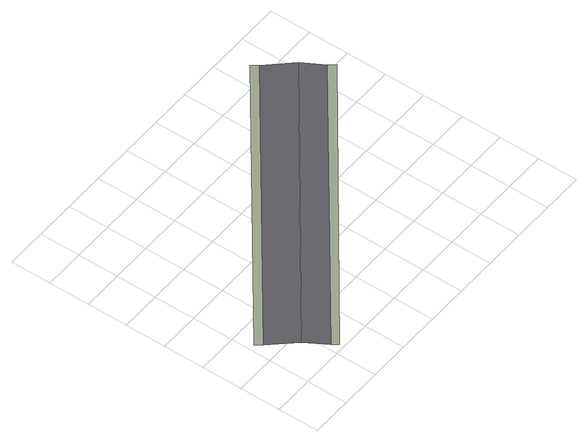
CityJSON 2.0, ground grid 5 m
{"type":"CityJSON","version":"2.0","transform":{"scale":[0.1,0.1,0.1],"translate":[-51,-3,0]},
"CityObjects":{
"road1":{"type":"Road","geometry":[{"type":"MultiSurface","lod":"2","boundaries":[[[0,1,2,3]],[[4,0,3,5]],[[1,6,7,2]],[[8,4,5,9]]],"semantics":{"surfaces":[{"type":"TrafficArea","opendrive_road_length":40,"opendrive_road_rule":"RIGHT_HAND_TRAFFIC","opendrive_laneSection_curvePositionStart":0,"opendrive_lane_type":"DRIVING","opendrive_lane_level":"false","function":"1","usage":"2"},{"type":"AuxiliaryTrafficArea","opendrive_road_length":40,"opendrive_road_rule":"RIGHT_HAND_TRAFFIC","opendrive_laneSection_curvePositionStart":0,"opendrive_lane_type":"BORDER","opendrive_lane_level":"false"}],"values":[0,0,1,1]}}]}
},
"vertices":[
[356,281,4],[331,313,0],[14,69,0],[38,37,4],[374,257,0],[57,13,0],[325,321,0],[8,77,0],[380,249,0],[63,6,0]
]}
